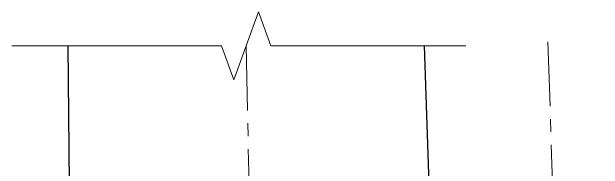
# Model space of a CAD drawing. Header units: inches. Extents: x 17146 to 31738, y -8920 to -2452.
# Drawn here: x 20680.9 to 20967.9, y -6285.4 to -6209.1 of the extents above; entities that cross this region are included whole.
import ezdxf

# ---------------------------------------------------------------- set-up
doc = ezdxf.new("R2010")
doc.units = ezdxf.units.IN
doc.header["$LTSCALE"] = 25
doc.header["$MEASUREMENT"] = 0
doc.linetypes.add('CENTER', pattern=[2, 1.25, -0.25, 0.25, -0.25])
doc.layers.add('Center line', color=252, linetype='CENTER', lineweight=20)
doc.layers.add('Hatch', color=253, linetype='Continuous', lineweight=13)

msp = doc.modelspace()

# ---------------------------------------------------------------- linework, layer by layer
for p, q in [((20708.06, -6225.63), (20717.22, -7033.43)), ((20881.13, -6225.63), (20907.97, -7033.43))]:
    msp.add_line(p, q)
at = {"layer": 'Center line'}
for p, q in [((20941.1, -6223.63), (20967.93, -7031.44)), ((20794.59, -6225.63), (20812.6, -7033.43))]:
    msp.add_line(p, q, dxfattribs=at)
at = {"layer": 'Hatch'}
msp.add_lwpolyline([(20680.92, -6225.63), (20782.64, -6225.63), (20788.64, -6242.11), (20800.64, -6209.14), (20806.64, -6225.63), (20901.3, -6225.63)], dxfattribs=at)

doc.saveas('drawing.dxf')
